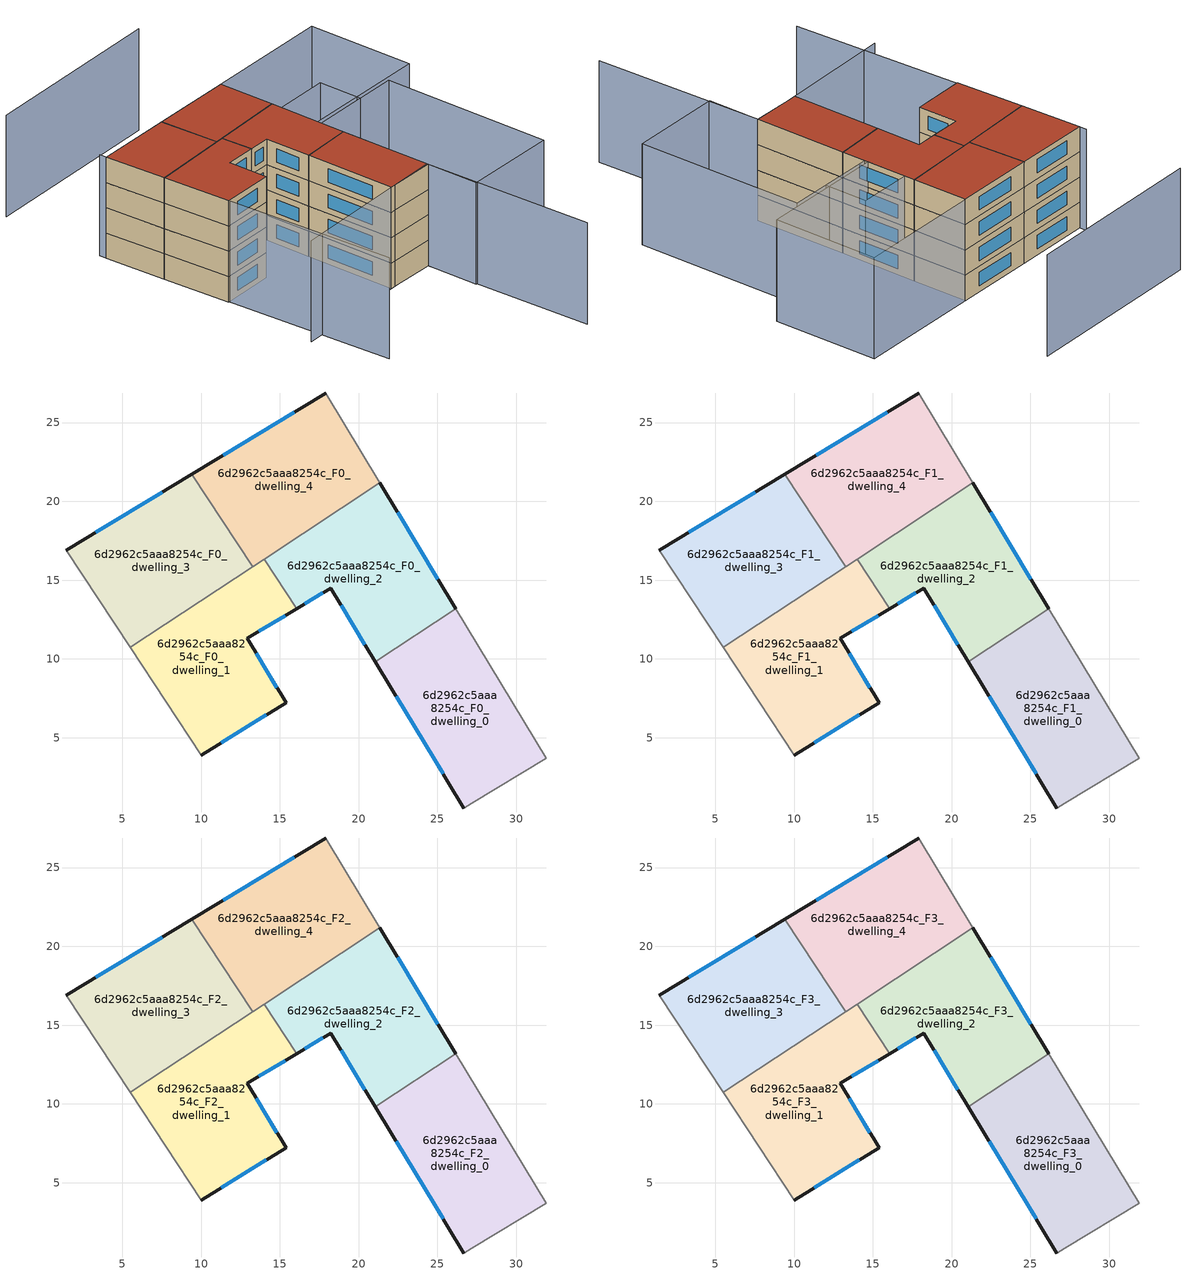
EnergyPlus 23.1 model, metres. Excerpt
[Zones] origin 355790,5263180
6d2962c5aaa8254c_F0_dwelling_0
 floor ground (EU_floor_Construction): 26.16,13.19 31.91,3.69 27.16,0.85 26.67,0.55 21.06,9.82 z0
 wall outside (EU_wall_Construction): 21.06,9.82 26.67,0.55 z0:3
 wall adiabatic (EU_wall_Construction): 26.67,0.55 27.16,0.85 31.91,3.69 26.16,13.19 z0:3
 wall to 6d2962c5aaa8254c_F0_dwelling_2 (EU_wall_Construction): 26.16,13.19 21.06,9.82 z0:3
 window (EU_Window_Construction): 22.38,7.64 25.35,2.72 z0.7:2.3
6d2962c5aaa8254c_F0_dwelling_1
 floor ground (EU_floor_Construction): 14,16.34 16.07,13.2 12.93,11.3 15.39,7.23 10.01,3.9 5.51,10.74 z0
 wall outside (EU_wall_Construction): 10.01,3.9 15.39,7.23 12.93,11.3 16.07,13.2 z0:3
 wall adiabatic (EU_wall_Construction): 5.51,10.74 10.01,3.9 z0:3
 wall to 6d2962c5aaa8254c_F0_dwelling_2 (EU_wall_Construction): 16.07,13.2 14,16.34 z0:3
 wall to 6d2962c5aaa8254c_F0_dwelling_3 (EU_wall_Construction): 13.27,15.86 5.51,10.74 z0:3
 wall to 6d2962c5aaa8254c_F0_dwelling_4 (EU_wall_Construction): 14,16.34 13.27,15.86 z0:3
 window (EU_Window_Construction): 11.27,4.69 14.13,6.45 / 13.67,11.75 15.33,12.75 / 14.82,8.19 13.51,10.35 z0.7:2.3
6d2962c5aaa8254c_F0_dwelling_2
 floor ground (EU_floor_Construction): 21.34,21.18 26.16,13.19 21.06,9.82 18.23,14.5 16.07,13.2 14,16.34 z0
 wall outside (EU_wall_Construction): 16.07,13.2 18.23,14.5 21.06,9.82 / 26.16,13.19 21.34,21.18 z0:3
 wall to 6d2962c5aaa8254c_F0_dwelling_4 (EU_wall_Construction): 21.34,21.18 14,16.34 z0:3
 window (EU_Window_Construction): 18.9,13.4 20.4,10.92 / 16.58,13.5 17.72,14.19 / 25.03,15.06 22.47,19.3 z0.7:2.3
6d2962c5aaa8254c_F0_dwelling_3
 floor ground (EU_floor_Construction): 9.4,21.72 13.27,15.86 5.51,10.74 1.44,16.9 z0
 wall outside (EU_wall_Construction): 9.4,21.72 1.44,16.9 z0:3
 wall adiabatic (EU_wall_Construction): 1.44,16.9 5.51,10.74 z0:3
 wall to 6d2962c5aaa8254c_F0_dwelling_4 (EU_wall_Construction): 13.27,15.86 9.4,21.72 z0:3
 window (EU_Window_Construction): 7.53,20.59 3.31,18.03 z0.7:2.3
6d2962c5aaa8254c_F0_dwelling_4
 floor ground (EU_floor_Construction): 17.9,26.87 21.34,21.18 13.27,15.86 9.4,21.72 z0
 wall outside (EU_wall_Construction): 17.9,26.87 9.4,21.72 z0:3
 wall adiabatic (EU_wall_Construction): 21.34,21.18 17.9,26.87 z0:3
 window (EU_Window_Construction): 15.9,25.66 11.39,22.93 z0.7:2.3
6d2962c5aaa8254c_F1_dwelling_0
 floor to 6d2962c5aaa8254c_F0_dwelling_0 (EU_floor_Construction): 26.16,13.19 31.9,3.69 27.16,0.85 26.67,0.55 21.06,9.82 z3
 wall outside (EU_wall_Construction): 21.06,9.82 26.67,0.55 z3:6
 wall adiabatic (EU_wall_Construction): 26.67,0.55 27.16,0.85 31.91,3.69 26.16,13.19 z3:6
 wall to 6d2962c5aaa8254c_F1_dwelling_2 (EU_wall_Construction): 26.16,13.19 21.06,9.82 z3:6
 window (EU_Window_Construction): 22.38,7.64 25.35,2.72 z3.7:5.3
6d2962c5aaa8254c_F1_dwelling_1
 floor to 6d2962c5aaa8254c_F0_dwelling_1 (EU_floor_Construction): 14,16.34 16.07,13.2 12.93,11.3 15.39,7.23 10.01,3.9 5.51,10.74 z3
 wall outside (EU_wall_Construction): 10.01,3.9 15.39,7.23 12.93,11.3 16.07,13.2 z3:6
 wall adiabatic (EU_wall_Construction): 5.51,10.74 10.01,3.9 z3:6
 wall to 6d2962c5aaa8254c_F1_dwelling_2 (EU_wall_Construction): 16.07,13.2 14,16.34 z3:6
 wall to 6d2962c5aaa8254c_F1_dwelling_3 (EU_wall_Construction): 13.27,15.86 5.51,10.74 z3:6
 wall to 6d2962c5aaa8254c_F1_dwelling_4 (EU_wall_Construction): 14,16.34 13.27,15.86 z3:6
 window (EU_Window_Construction): 11.27,4.69 14.13,6.45 / 13.67,11.75 15.33,12.75 / 14.82,8.19 13.51,10.35 z3.7:5.3
6d2962c5aaa8254c_F1_dwelling_2
 floor to 6d2962c5aaa8254c_F0_dwelling_2 (EU_floor_Construction): 21.34,21.18 26.16,13.19 21.06,9.82 18.23,14.5 16.07,13.2 14,16.34 z3
 wall outside (EU_wall_Construction): 16.07,13.2 18.23,14.5 21.06,9.82 / 26.16,13.19 21.34,21.18 z3:6
 wall to 6d2962c5aaa8254c_F1_dwelling_4 (EU_wall_Construction): 21.34,21.18 14,16.34 z3:6
 window (EU_Window_Construction): 18.9,13.4 20.4,10.92 / 16.58,13.5 17.72,14.19 / 25.03,15.06 22.47,19.3 z3.7:5.3
6d2962c5aaa8254c_F1_dwelling_3
 floor to 6d2962c5aaa8254c_F0_dwelling_3 (EU_floor_Construction): 9.4,21.72 13.27,15.86 5.51,10.74 1.44,16.9 z3
 wall outside (EU_wall_Construction): 9.4,21.72 1.44,16.9 z3:6
 wall adiabatic (EU_wall_Construction): 1.44,16.9 5.51,10.74 z3:6
 wall to 6d2962c5aaa8254c_F1_dwelling_4 (EU_wall_Construction): 13.27,15.86 9.4,21.72 z3:6
 window (EU_Window_Construction): 7.53,20.59 3.31,18.03 z3.7:5.3
6d2962c5aaa8254c_F1_dwelling_4
 floor to 6d2962c5aaa8254c_F0_dwelling_4 (EU_floor_Construction): 17.9,26.87 21.34,21.18 13.27,15.86 9.4,21.72 z3
 wall outside (EU_wall_Construction): 17.9,26.87 9.4,21.72 z3:6
 wall adiabatic (EU_wall_Construction): 21.34,21.18 17.9,26.87 z3:6
 window (EU_Window_Construction): 15.9,25.66 11.39,22.93 z3.7:5.3
6d2962c5aaa8254c_F2_dwelling_0
 floor to 6d2962c5aaa8254c_F1_dwelling_0 (EU_floor_Construction): 26.16,13.19 31.9,3.69 27.16,0.85 26.67,0.55 21.06,9.82 z6
 wall outside (EU_wall_Construction): 21.06,9.82 26.67,0.55 z6:9
 wall adiabatic (EU_wall_Construction): 26.67,0.55 27.16,0.85 31.91,3.69 26.16,13.19 z6:9
 wall to 6d2962c5aaa8254c_F2_dwelling_2 (EU_wall_Construction): 26.16,13.19 21.06,9.82 z6:9
 window (EU_Window_Construction): 22.38,7.64 25.35,2.72 z6.7:8.3
6d2962c5aaa8254c_F2_dwelling_1
 floor to 6d2962c5aaa8254c_F1_dwelling_1 (EU_floor_Construction): 14,16.34 16.07,13.2 12.93,11.3 15.39,7.23 10.01,3.9 5.51,10.74 z6
 wall outside (EU_wall_Construction): 10.01,3.9 15.39,7.23 12.93,11.3 16.07,13.2 z6:9
 wall adiabatic (EU_wall_Construction): 5.51,10.74 10.01,3.9 z6:9
 wall to 6d2962c5aaa8254c_F2_dwelling_2 (EU_wall_Construction): 16.07,13.2 14,16.34 z6:9
 wall to 6d2962c5aaa8254c_F2_dwelling_3 (EU_wall_Construction): 13.27,15.86 5.51,10.74 z6:9
 wall to 6d2962c5aaa8254c_F2_dwelling_4 (EU_wall_Construction): 14,16.34 13.27,15.86 z6:9
 window (EU_Window_Construction): 11.27,4.69 14.13,6.45 / 13.67,11.75 15.33,12.75 / 14.82,8.19 13.51,10.35 z6.7:8.3
6d2962c5aaa8254c_F2_dwelling_2
 floor to 6d2962c5aaa8254c_F1_dwelling_2 (EU_floor_Construction): 21.34,21.18 26.16,13.19 21.06,9.82 18.23,14.5 16.07,13.2 14,16.34 z6
 wall outside (EU_wall_Construction): 16.07,13.2 18.23,14.5 21.06,9.82 / 26.16,13.19 21.34,21.18 z6:9
 wall to 6d2962c5aaa8254c_F2_dwelling_4 (EU_wall_Construction): 21.34,21.18 14,16.34 z6:9
 window (EU_Window_Construction): 18.9,13.4 20.4,10.92 / 16.58,13.5 17.72,14.19 / 25.03,15.06 22.47,19.3 z6.7:8.3
6d2962c5aaa8254c_F2_dwelling_3
 floor to 6d2962c5aaa8254c_F1_dwelling_3 (EU_floor_Construction): 9.4,21.72 13.27,15.86 5.51,10.74 1.44,16.9 z6
 wall outside (EU_wall_Construction): 9.4,21.72 1.44,16.9 z6:9
 wall adiabatic (EU_wall_Construction): 1.44,16.9 5.51,10.74 z6:9
 wall to 6d2962c5aaa8254c_F2_dwelling_4 (EU_wall_Construction): 13.27,15.86 9.4,21.72 z6:9
 window (EU_Window_Construction): 7.53,20.59 3.31,18.03 z6.7:8.3
6d2962c5aaa8254c_F2_dwelling_4
 floor to 6d2962c5aaa8254c_F1_dwelling_4 (EU_floor_Construction): 17.9,26.87 21.34,21.18 13.27,15.86 9.4,21.72 z6
 wall outside (EU_wall_Construction): 17.9,26.87 9.4,21.72 z6:9
 wall adiabatic (EU_wall_Construction): 21.34,21.18 17.9,26.87 z6:9
 window (EU_Window_Construction): 15.9,25.66 11.39,22.93 z6.7:8.3
6d2962c5aaa8254c_F3_dwelling_0
 floor to 6d2962c5aaa8254c_F2_dwelling_0 (EU_floor_Construction): 26.16,13.19 31.9,3.69 27.16,0.85 26.67,0.55 21.06,9.82 z9
 wall outside (EU_wall_Construction): 21.06,9.82 26.67,0.55 z9:12
 wall adiabatic (EU_wall_Construction): 26.67,0.55 27.16,0.85 31.91,3.69 26.16,13.19 z9:12
 wall to 6d2962c5aaa8254c_F3_dwelling_2 (EU_wall_Construction): 26.16,13.19 21.06,9.82 z9:12
 window (EU_Window_Construction): 22.38,7.64 25.35,2.72 z9.7:11.3
 roof outside (EU_roof_Construction): 31.91,3.69 26.16,13.19 21.06,9.82 26.67,0.55 27.16,0.85 z12
6d2962c5aaa8254c_F3_dwelling_1
 floor to 6d2962c5aaa8254c_F2_dwelling_1 (EU_floor_Construction): 14,16.34 16.07,13.2 12.93,11.3 15.39,7.23 10.01,3.9 5.51,10.74 z9
 wall outside (EU_wall_Construction): 10.01,3.9 15.39,7.23 12.93,11.3 16.07,13.2 z9:12
 wall adiabatic (EU_wall_Construction): 5.51,10.74 10.01,3.9 z9:12
 wall to 6d2962c5aaa8254c_F3_dwelling_2 (EU_wall_Construction): 16.07,13.2 14,16.34 z9:12
 wall to 6d2962c5aaa8254c_F3_dwelling_3 (EU_wall_Construction): 13.27,15.86 5.51,10.74 z9:12
 wall to 6d2962c5aaa8254c_F3_dwelling_4 (EU_wall_Construction): 14,16.34 13.27,15.86 z9:12
 window (EU_Window_Construction): 11.27,4.69 14.13,6.45 / 13.67,11.75 15.33,12.75 / 14.82,8.19 13.51,10.35 z9.7:11.3
 roof outside (EU_roof_Construction): 15.39,7.23 12.93,11.3 16.07,13.2 14,16.34 5.51,10.74 10.01,3.9 z12
6d2962c5aaa8254c_F3_dwelling_2
 floor to 6d2962c5aaa8254c_F2_dwelling_2 (EU_floor_Construction): 21.34,21.18 26.16,13.19 21.06,9.82 18.23,14.5 16.07,13.2 14,16.34 z9
 wall outside (EU_wall_Construction): 16.07,13.2 18.23,14.5 21.06,9.82 / 26.16,13.19 21.34,21.18 z9:12
 wall to 6d2962c5aaa8254c_F3_dwelling_4 (EU_wall_Construction): 21.34,21.18 14,16.34 z9:12
 window (EU_Window_Construction): 18.9,13.4 20.4,10.92 / 16.58,13.5 17.72,14.19 / 25.03,15.06 22.47,19.3 z9.7:11.3
 roof outside (EU_roof_Construction): 26.16,13.19 21.34,21.18 14,16.34 16.07,13.2 18.23,14.5 21.06,9.82 z12
6d2962c5aaa8254c_F3_dwelling_3
 floor to 6d2962c5aaa8254c_F2_dwelling_3 (EU_floor_Construction): 9.4,21.72 13.27,15.86 5.51,10.74 1.44,16.9 z9
 wall outside (EU_wall_Construction): 9.4,21.72 1.44,16.9 z9:12
 wall adiabatic (EU_wall_Construction): 1.44,16.9 5.51,10.74 z9:12
 wall to 6d2962c5aaa8254c_F3_dwelling_4 (EU_wall_Construction): 13.27,15.86 9.4,21.72 z9:12
 window (EU_Window_Construction): 7.53,20.59 3.31,18.03 z9.7:11.3
 roof outside (EU_roof_Construction): 13.27,15.86 9.4,21.72 1.44,16.9 5.51,10.74 z12
6d2962c5aaa8254c_F3_dwelling_4
 floor to 6d2962c5aaa8254c_F2_dwelling_4 (EU_floor_Construction): 17.9,26.87 21.34,21.18 13.27,15.86 9.4,21.72 z9
 wall outside (EU_wall_Construction): 17.9,26.87 9.4,21.72 z9:12
 wall adiabatic (EU_wall_Construction): 21.34,21.18 17.9,26.87 z9:12
 window (EU_Window_Construction): 15.9,25.66 11.39,22.93 z9.7:11.3
 roof outside (EU_roof_Construction): 21.34,21.18 17.9,26.87 9.4,21.72 13.27,15.86 z12
shading: 15,-6.89 31.83,3.81 / 31.83,3.81 42.85,-13.53 / 1.01,17.63 21.23,-13.01 / 14.11,40.66 -5.09,28.7 / 35.16,-1.7 24.69,15.63 / 24.69,15.63 34.34,21.46 / 34.34,21.46 44.81,4.13 / 44.81,4.13 35.16,-1.7 / 30.28,18.99 24.68,15.63 / 24.68,15.63 21.99,20.1 / 21.99,20.1 27.58,23.47 / 27.58,23.47 30.28,18.99 / 30.98,34.81 37.56,23.93 / 37.56,23.93 24.45,16.01 / 24.45,16.01 17.88,26.9 / 17.88,26.9 30.98,34.81 z0:12
[Building]
EU S2 Campaign: North Axis=0; Terrain=City; Solar Distribution=FullExterior
[Site:Location]
Budapest.Ferenc.Liszt.Intl.AP: Latitude=47.437; Longitude=19.256; Time Zone=1; Elevation=185
[SizingPeriod:WeatherFileDays]
AnnualSizingPeriod: Begin Month=1; Begin Day of Month=1; End Month=12; End Day of Month=31; Day of Week for Start Day=Monday; Use Weather File Daylight Saving Period=No; Use Weather File Rain and Snow Indicators=No
[MATERIAL]
EU_InternalMass_Material: Roughness=MediumRough; Thickness=0.1; Conductivity=1; Density=1800; Specific Heat=900; Thermal Absorptance=0.9; Solar Absorptance=0.7; Visible Absorptance=0.7
[MATERIAL:NOMASS] Roughness=MediumRough; Thermal Absorptance=0.9; Solar Absorptance=0.7; Visible Absorptance=0.7
Name | Thermal Resistance
EU_wall_NoMass | 0.832559
EU_roof_NoMass | 1.39638
EU_floor_NoMass | 0.872794
[WINDOWMATERIAL:SIMPLEGLAZINGSYSTEM]
EU_Window_SimpleGlazing: UFactor=2.79869; Solar Heat Gain Coefficient=0.75; Visible Transmittance=0.75
[CONSTRUCTION]
EU_wall_Construction: EU_wall_NoMass
EU_roof_Construction: EU_roof_NoMass
EU_floor_Construction: EU_floor_NoMass
EU_Window_Construction: EU_Window_SimpleGlazing
EU_InternalMass_Construction: EU_InternalMass_Material
[ZONE] Type=1; Multiplier=1; Ceiling Height=autocalculate; Floor Area=autocalculate; Part of Total Floor Area=Yes
Name | Volume
6d2962c5aaa8254c_F0_dwelling_0; 6d2962c5aaa8254c_F1_dwelling_0; 6d2962c5aaa8254c_F2_dwelling_0; 6d2962c5aaa8254c_F3_dwelling_0 | 200.985
6d2962c5aaa8254c_F0_dwelling_1 | 200.973
6d2962c5aaa8254c_F1_dwelling_1; 6d2962c5aaa8254c_F2_dwelling_1; 6d2962c5aaa8254c_F3_dwelling_1 | 200.972
6d2962c5aaa8254c_F0_dwelling_2 | 200.976
6d2962c5aaa8254c_F1_dwelling_2; 6d2962c5aaa8254c_F2_dwelling_2; 6d2962c5aaa8254c_F3_dwelling_2 | 200.977
6d2962c5aaa8254c_F0_dwelling_3 | 200.967
6d2962c5aaa8254c_F1_dwelling_3; 6d2962c5aaa8254c_F2_dwelling_3; 6d2962c5aaa8254c_F3_dwelling_3 | 200.966
6d2962c5aaa8254c_F0_dwelling_4; 6d2962c5aaa8254c_F1_dwelling_4; 6d2962c5aaa8254c_F2_dwelling_4; 6d2962c5aaa8254c_F3_dwelling_4 | 200.981
[INTERNALMASS] Construction=EU_InternalMass_Construction
Name | Zone or ZoneList | Surface Area
6d2962c5aaa8254c_F0_dwelling_0_EU_InternalMass | 6d2962c5aaa8254c_F0_dwelling_0 | 66.9951
6d2962c5aaa8254c_F0_dwelling_1_EU_InternalMass | 6d2962c5aaa8254c_F0_dwelling_1 | 66.9889
6d2962c5aaa8254c_F0_dwelling_2_EU_InternalMass | 6d2962c5aaa8254c_F0_dwelling_2 | 66.9903
6d2962c5aaa8254c_F0_dwelling_3_EU_InternalMass | 6d2962c5aaa8254c_F0_dwelling_3 | 66.9884
6d2962c5aaa8254c_F0_dwelling_4_EU_InternalMass | 6d2962c5aaa8254c_F0_dwelling_4 | 66.9924
6d2962c5aaa8254c_F1_dwelling_0_EU_InternalMass | 6d2962c5aaa8254c_F1_dwelling_0 | 66.9951
6d2962c5aaa8254c_F1_dwelling_1_EU_InternalMass | 6d2962c5aaa8254c_F1_dwelling_1 | 66.9889
6d2962c5aaa8254c_F1_dwelling_2_EU_InternalMass | 6d2962c5aaa8254c_F1_dwelling_2 | 66.9903
6d2962c5aaa8254c_F1_dwelling_3_EU_InternalMass | 6d2962c5aaa8254c_F1_dwelling_3 | 66.9884
6d2962c5aaa8254c_F1_dwelling_4_EU_InternalMass | 6d2962c5aaa8254c_F1_dwelling_4 | 66.9924
6d2962c5aaa8254c_F2_dwelling_0_EU_InternalMass | 6d2962c5aaa8254c_F2_dwelling_0 | 66.9951
6d2962c5aaa8254c_F2_dwelling_1_EU_InternalMass | 6d2962c5aaa8254c_F2_dwelling_1 | 66.9889
6d2962c5aaa8254c_F2_dwelling_2_EU_InternalMass | 6d2962c5aaa8254c_F2_dwelling_2 | 66.9903
6d2962c5aaa8254c_F2_dwelling_3_EU_InternalMass | 6d2962c5aaa8254c_F2_dwelling_3 | 66.9884
6d2962c5aaa8254c_F2_dwelling_4_EU_InternalMass | 6d2962c5aaa8254c_F2_dwelling_4 | 66.9924
6d2962c5aaa8254c_F3_dwelling_0_EU_InternalMass | 6d2962c5aaa8254c_F3_dwelling_0 | 66.9951
6d2962c5aaa8254c_F3_dwelling_1_EU_InternalMass | 6d2962c5aaa8254c_F3_dwelling_1 | 66.9889
6d2962c5aaa8254c_F3_dwelling_2_EU_InternalMass | 6d2962c5aaa8254c_F3_dwelling_2 | 66.9903
6d2962c5aaa8254c_F3_dwelling_3_EU_InternalMass | 6d2962c5aaa8254c_F3_dwelling_3 | 66.9884
6d2962c5aaa8254c_F3_dwelling_4_EU_InternalMass | 6d2962c5aaa8254c_F3_dwelling_4 | 66.9924
[OTHEREQUIPMENT] Fuel Type=Electricity; Design Level Calculation Method=Watts/Area; Power per Zone Floor Area=1; Fraction Latent=0; Fraction Radiant=0; Fraction Lost=0; Carbon Dioxide Generation Rate=0; EndUse Subcategory=EU_Step8_InternalGains
Name | Zone or ZoneList or Space or SpaceList | Schedule
EU_Step8_InternalGain_6d2962c5aaa8254c_F0_dwelling_0_f000 | 6d2962c5aaa8254c_F0_dwelling_0 | EU_Step8_GainSchedule_6d2962c5aaa8254c_F0_dwelling_0_f000
EU_Step8_InternalGain_6d2962c5aaa8254c_F0_dwelling_1_f000 | 6d2962c5aaa8254c_F0_dwelling_1 | EU_Step8_GainSchedule_6d2962c5aaa8254c_F0_dwelling_1_f000
EU_Step8_InternalGain_6d2962c5aaa8254c_F0_dwelling_2_f000 | 6d2962c5aaa8254c_F0_dwelling_2 | EU_Step8_GainSchedule_6d2962c5aaa8254c_F0_dwelling_2_f000
EU_Step8_InternalGain_6d2962c5aaa8254c_F0_dwelling_3_f000 | 6d2962c5aaa8254c_F0_dwelling_3 | EU_Step8_GainSchedule_6d2962c5aaa8254c_F0_dwelling_3_f000
EU_Step8_InternalGain_6d2962c5aaa8254c_F0_dwelling_4_f000 | 6d2962c5aaa8254c_F0_dwelling_4 | EU_Step8_GainSchedule_6d2962c5aaa8254c_F0_dwelling_4_f000
EU_Step8_InternalGain_6d2962c5aaa8254c_F1_dwelling_0_f000 | 6d2962c5aaa8254c_F1_dwelling_0 | EU_Step8_GainSchedule_6d2962c5aaa8254c_F1_dwelling_0_f000
EU_Step8_InternalGain_6d2962c5aaa8254c_F1_dwelling_1_f000 | 6d2962c5aaa8254c_F1_dwelling_1 | EU_Step8_GainSchedule_6d2962c5aaa8254c_F1_dwelling_1_f000
EU_Step8_InternalGain_6d2962c5aaa8254c_F1_dwelling_2_f000 | 6d2962c5aaa8254c_F1_dwelling_2 | EU_Step8_GainSchedule_6d2962c5aaa8254c_F1_dwelling_2_f000
EU_Step8_InternalGain_6d2962c5aaa8254c_F1_dwelling_3_f000 | 6d2962c5aaa8254c_F1_dwelling_3 | EU_Step8_GainSchedule_6d2962c5aaa8254c_F1_dwelling_3_f000
EU_Step8_InternalGain_6d2962c5aaa8254c_F1_dwelling_4_f000 | 6d2962c5aaa8254c_F1_dwelling_4 | EU_Step8_GainSchedule_6d2962c5aaa8254c_F1_dwelling_4_f000
EU_Step8_InternalGain_6d2962c5aaa8254c_F2_dwelling_0_f000 | 6d2962c5aaa8254c_F2_dwelling_0 | EU_Step8_GainSchedule_6d2962c5aaa8254c_F2_dwelling_0_f000
EU_Step8_InternalGain_6d2962c5aaa8254c_F2_dwelling_1_f000 | 6d2962c5aaa8254c_F2_dwelling_1 | EU_Step8_GainSchedule_6d2962c5aaa8254c_F2_dwelling_1_f000
EU_Step8_InternalGain_6d2962c5aaa8254c_F2_dwelling_2_f000 | 6d2962c5aaa8254c_F2_dwelling_2 | EU_Step8_GainSchedule_6d2962c5aaa8254c_F2_dwelling_2_f000
EU_Step8_InternalGain_6d2962c5aaa8254c_F2_dwelling_3_f000 | 6d2962c5aaa8254c_F2_dwelling_3 | EU_Step8_GainSchedule_6d2962c5aaa8254c_F2_dwelling_3_f000
EU_Step8_InternalGain_6d2962c5aaa8254c_F2_dwelling_4_f000 | 6d2962c5aaa8254c_F2_dwelling_4 | EU_Step8_GainSchedule_6d2962c5aaa8254c_F2_dwelling_4_f000
EU_Step8_InternalGain_6d2962c5aaa8254c_F3_dwelling_0_f000 | 6d2962c5aaa8254c_F3_dwelling_0 | EU_Step8_GainSchedule_6d2962c5aaa8254c_F3_dwelling_0_f000
EU_Step8_InternalGain_6d2962c5aaa8254c_F3_dwelling_1_f000 | 6d2962c5aaa8254c_F3_dwelling_1 | EU_Step8_GainSchedule_6d2962c5aaa8254c_F3_dwelling_1_f000
EU_Step8_InternalGain_6d2962c5aaa8254c_F3_dwelling_2_f000 | 6d2962c5aaa8254c_F3_dwelling_2 | EU_Step8_GainSchedule_6d2962c5aaa8254c_F3_dwelling_2_f000
EU_Step8_InternalGain_6d2962c5aaa8254c_F3_dwelling_3_f000 | 6d2962c5aaa8254c_F3_dwelling_3 | EU_Step8_GainSchedule_6d2962c5aaa8254c_F3_dwelling_3_f000
EU_Step8_InternalGain_6d2962c5aaa8254c_F3_dwelling_4_f000 | 6d2962c5aaa8254c_F3_dwelling_4 | EU_Step8_GainSchedule_6d2962c5aaa8254c_F3_dwelling_4_f000
[ZONEVENTILATION:DESIGNFLOWRATE] Schedule=EU_AlwaysOn; Design Flow Rate Calculation Method=AirChanges/Hour; Air Changes per Hour=0.475469; Ventilation Type=Natural; Fan Pressure Rise=0; Fan Total Efficiency=1; Constant Term Coefficient=1; Temperature Term Coefficient=0; Velocity Term Coefficient=0; Velocity Squared Term Coefficient=0; Minimum Indoor Temperature=-100; Maximum Indoor Temperature=100; Delta Temperature=-100; Minimum Outdoor Temperature=-100; Maximum Outdoor Temperature=100; Maximum Wind Speed=40
Name | Zone or ZoneList or Space or SpaceList
EU_ConstantAir_6d2962c5aaa8254c_F0_dwelling_0 | 6d2962c5aaa8254c_F0_dwelling_0
EU_ConstantAir_6d2962c5aaa8254c_F0_dwelling_1 | 6d2962c5aaa8254c_F0_dwelling_1
EU_ConstantAir_6d2962c5aaa8254c_F0_dwelling_2 | 6d2962c5aaa8254c_F0_dwelling_2
EU_ConstantAir_6d2962c5aaa8254c_F0_dwelling_3 | 6d2962c5aaa8254c_F0_dwelling_3
EU_ConstantAir_6d2962c5aaa8254c_F0_dwelling_4 | 6d2962c5aaa8254c_F0_dwelling_4
EU_ConstantAir_6d2962c5aaa8254c_F1_dwelling_0 | 6d2962c5aaa8254c_F1_dwelling_0
EU_ConstantAir_6d2962c5aaa8254c_F1_dwelling_1 | 6d2962c5aaa8254c_F1_dwelling_1
EU_ConstantAir_6d2962c5aaa8254c_F1_dwelling_2 | 6d2962c5aaa8254c_F1_dwelling_2
EU_ConstantAir_6d2962c5aaa8254c_F1_dwelling_3 | 6d2962c5aaa8254c_F1_dwelling_3
EU_ConstantAir_6d2962c5aaa8254c_F1_dwelling_4 | 6d2962c5aaa8254c_F1_dwelling_4
EU_ConstantAir_6d2962c5aaa8254c_F2_dwelling_0 | 6d2962c5aaa8254c_F2_dwelling_0
EU_ConstantAir_6d2962c5aaa8254c_F2_dwelling_1 | 6d2962c5aaa8254c_F2_dwelling_1
EU_ConstantAir_6d2962c5aaa8254c_F2_dwelling_2 | 6d2962c5aaa8254c_F2_dwelling_2
EU_ConstantAir_6d2962c5aaa8254c_F2_dwelling_3 | 6d2962c5aaa8254c_F2_dwelling_3
EU_ConstantAir_6d2962c5aaa8254c_F2_dwelling_4 | 6d2962c5aaa8254c_F2_dwelling_4
EU_ConstantAir_6d2962c5aaa8254c_F3_dwelling_0 | 6d2962c5aaa8254c_F3_dwelling_0
EU_ConstantAir_6d2962c5aaa8254c_F3_dwelling_1 | 6d2962c5aaa8254c_F3_dwelling_1
EU_ConstantAir_6d2962c5aaa8254c_F3_dwelling_2 | 6d2962c5aaa8254c_F3_dwelling_2
EU_ConstantAir_6d2962c5aaa8254c_F3_dwelling_3 | 6d2962c5aaa8254c_F3_dwelling_3
EU_ConstantAir_6d2962c5aaa8254c_F3_dwelling_4 | 6d2962c5aaa8254c_F3_dwelling_4
[HVACTEMPLATE:THERMOSTAT] Constant Heating Setpoint=20; Constant Cooling Setpoint=50
EU_HeatOnly_6d2962c5aaa8254c_F0_dwelling_0; EU_HeatOnly_6d2962c5aaa8254c_F0_dwelling_1; EU_HeatOnly_6d2962c5aaa8254c_F0_dwelling_2; EU_HeatOnly_6d2962c5aaa8254c_F0_dwelling_3; EU_HeatOnly_6d2962c5aaa8254c_F0_dwelling_4; EU_HeatOnly_6d2962c5aaa8254c_F1_dwelling_0; EU_HeatOnly_6d2962c5aaa8254c_F1_dwelling_1; EU_HeatOnly_6d2962c5aaa8254c_F1_dwelling_2; EU_HeatOnly_6d2962c5aaa8254c_F1_dwelling_3; EU_HeatOnly_6d2962c5aaa8254c_F1_dwelling_4; EU_HeatOnly_6d2962c5aaa8254c_F2_dwelling_0; EU_HeatOnly_6d2962c5aaa8254c_F2_dwelling_1; EU_HeatOnly_6d2962c5aaa8254c_F2_dwelling_2; EU_HeatOnly_6d2962c5aaa8254c_F2_dwelling_3; EU_HeatOnly_6d2962c5aaa8254c_F2_dwelling_4; EU_HeatOnly_6d2962c5aaa8254c_F3_dwelling_0; EU_HeatOnly_6d2962c5aaa8254c_F3_dwelling_1; EU_HeatOnly_6d2962c5aaa8254c_F3_dwelling_2; EU_HeatOnly_6d2962c5aaa8254c_F3_dwelling_3; EU_HeatOnly_6d2962c5aaa8254c_F3_dwelling_4
[HVACTEMPLATE:ZONE:IDEALLOADSAIRSYSTEM] System Availability Schedule=EU_AlwaysOn; Maximum Heating Supply Air Temperature=50; Minimum Cooling Supply Air Temperature=13; Maximum Heating Supply Air Humidity Ratio=0.0156; Minimum Cooling Supply Air Humidity Ratio=0.0077; Heating Limit=NoLimit; Cooling Limit=NoLimit; Heating Availability Schedule=EU_AlwaysOn; Cooling Availability Schedule=EU_CoolingOff; Dehumidification Control Type=ConstantSensibleHeatRatio; Cooling Sensible Heat Ratio=0.7; Dehumidification Setpoint=60; Humidification Control Type=None; Humidification Setpoint=30; Outdoor Air Method=None; Outdoor Air Flow Rate per Person=0.00944; Outdoor Air Flow Rate per Zone Floor Area=0; Outdoor Air Flow Rate per Zone=0; Demand Controlled Ventilation Type=None; Outdoor Air Economizer Type=NoEconomizer; Heat Recovery Type=None; Sensible Heat Recovery Effectiveness=0.7; Latent Heat Recovery Effectiveness=0.65
Name | Template Thermostat
6d2962c5aaa8254c_F0_dwelling_0 | EU_HeatOnly_6d2962c5aaa8254c_F0_dwelling_0
6d2962c5aaa8254c_F0_dwelling_1 | EU_HeatOnly_6d2962c5aaa8254c_F0_dwelling_1
6d2962c5aaa8254c_F0_dwelling_2 | EU_HeatOnly_6d2962c5aaa8254c_F0_dwelling_2
6d2962c5aaa8254c_F0_dwelling_3 | EU_HeatOnly_6d2962c5aaa8254c_F0_dwelling_3
6d2962c5aaa8254c_F0_dwelling_4 | EU_HeatOnly_6d2962c5aaa8254c_F0_dwelling_4
6d2962c5aaa8254c_F1_dwelling_0 | EU_HeatOnly_6d2962c5aaa8254c_F1_dwelling_0
6d2962c5aaa8254c_F1_dwelling_1 | EU_HeatOnly_6d2962c5aaa8254c_F1_dwelling_1
6d2962c5aaa8254c_F1_dwelling_2 | EU_HeatOnly_6d2962c5aaa8254c_F1_dwelling_2
6d2962c5aaa8254c_F1_dwelling_3 | EU_HeatOnly_6d2962c5aaa8254c_F1_dwelling_3
6d2962c5aaa8254c_F1_dwelling_4 | EU_HeatOnly_6d2962c5aaa8254c_F1_dwelling_4
6d2962c5aaa8254c_F2_dwelling_0 | EU_HeatOnly_6d2962c5aaa8254c_F2_dwelling_0
6d2962c5aaa8254c_F2_dwelling_1 | EU_HeatOnly_6d2962c5aaa8254c_F2_dwelling_1
6d2962c5aaa8254c_F2_dwelling_2 | EU_HeatOnly_6d2962c5aaa8254c_F2_dwelling_2
6d2962c5aaa8254c_F2_dwelling_3 | EU_HeatOnly_6d2962c5aaa8254c_F2_dwelling_3
6d2962c5aaa8254c_F2_dwelling_4 | EU_HeatOnly_6d2962c5aaa8254c_F2_dwelling_4
6d2962c5aaa8254c_F3_dwelling_0 | EU_HeatOnly_6d2962c5aaa8254c_F3_dwelling_0
6d2962c5aaa8254c_F3_dwelling_1 | EU_HeatOnly_6d2962c5aaa8254c_F3_dwelling_1
6d2962c5aaa8254c_F3_dwelling_2 | EU_HeatOnly_6d2962c5aaa8254c_F3_dwelling_2
6d2962c5aaa8254c_F3_dwelling_3 | EU_HeatOnly_6d2962c5aaa8254c_F3_dwelling_3
6d2962c5aaa8254c_F3_dwelling_4 | EU_HeatOnly_6d2962c5aaa8254c_F3_dwelling_4
[SIZING:ZONE] Zone Cooling Design Supply Air Temperature Input Method=SupplyAirTemperature; Zone Cooling Design Supply Air Temperature=13; Zone Heating Design Supply Air Temperature Input Method=SupplyAirTemperature; Zone Heating Design Supply Air Temperature=50; Zone Cooling Design Supply Air Humidity Ratio=0.008; Zone Heating Design Supply Air Humidity Ratio=0.008; Cooling Design Air Flow Method=DesignDay; Cooling Design Air Flow Rate=0; Cooling Minimum Air Flow per Zone Floor Area=0.000762; Cooling Minimum Air Flow=0; Cooling Minimum Air Flow Fraction=0.2; Heating Design Air Flow Method=DesignDay; Heating Design Air Flow Rate=0; Heating Maximum Air Flow per Zone Floor Area=0.002032; Heating Maximum Air Flow=0.141576; Heating Maximum Air Flow Fraction=0.3; Account for Dedicated Outdoor Air System=No; Dedicated Outdoor Air System Control Strategy=NeutralSupplyAir; Dedicated Outdoor Air Low Setpoint Temperature for Design=autosize; Dedicated Outdoor Air High Setpoint Temperature for Design=autosize; Zone Load Sizing Method=Sensible Load Only No Latent Load; Zone Latent Cooling Design Supply Air Humidity Ratio Input Method=HumidityRatioDifference; Zone Cooling Design Supply Air Humidity Ratio Difference=0.005; Zone Latent Heating Design Supply Air Humidity Ratio Input Method=HumidityRatioDifference; Zone Humidification Design Supply Air Humidity Ratio Difference=0.005
6d2962c5aaa8254c_F0_dwelling_0; 6d2962c5aaa8254c_F0_dwelling_1; 6d2962c5aaa8254c_F0_dwelling_2; 6d2962c5aaa8254c_F0_dwelling_3; 6d2962c5aaa8254c_F0_dwelling_4; 6d2962c5aaa8254c_F1_dwelling_0; 6d2962c5aaa8254c_F1_dwelling_1; 6d2962c5aaa8254c_F1_dwelling_2; 6d2962c5aaa8254c_F1_dwelling_3; 6d2962c5aaa8254c_F1_dwelling_4; 6d2962c5aaa8254c_F2_dwelling_0; 6d2962c5aaa8254c_F2_dwelling_1; 6d2962c5aaa8254c_F2_dwelling_2; 6d2962c5aaa8254c_F2_dwelling_3; 6d2962c5aaa8254c_F2_dwelling_4; 6d2962c5aaa8254c_F3_dwelling_0; 6d2962c5aaa8254c_F3_dwelling_1; 6d2962c5aaa8254c_F3_dwelling_2; 6d2962c5aaa8254c_F3_dwelling_3; 6d2962c5aaa8254c_F3_dwelling_4
[SCHEDULE:CONSTANT]
Name | Hourly Value
EU_AlwaysOn | 1
EU_CoolingOff | 0
[SCHEDULE:FILE] Column Number=1; Rows to Skip at Top=0; Number of Hours of Data=8760; Column Separator=Comma; Interpolate to Timestep=No; Minutes per Item=60; Adjust Schedule for Daylight Savings=Yes
Name | File
EU_Step8_GainSchedule_6d2962c5aaa8254c_F0_dwelling_0_f000 | ../../schedules/6d2962c5aaa8254c/6d2962c5aaa8254c_F0_dwelling_0_f000_gain.csv
EU_Step8_GainSchedule_6d2962c5aaa8254c_F0_dwelling_1_f000 | ../../schedules/6d2962c5aaa8254c/6d2962c5aaa8254c_F0_dwelling_1_f000_gain.csv
EU_Step8_GainSchedule_6d2962c5aaa8254c_F0_dwelling_2_f000 | ../../schedules/6d2962c5aaa8254c/6d2962c5aaa8254c_F0_dwelling_2_f000_gain.csv
EU_Step8_GainSchedule_6d2962c5aaa8254c_F0_dwelling_3_f000 | ../../schedules/6d2962c5aaa8254c/6d2962c5aaa8254c_F0_dwelling_3_f000_gain.csv
EU_Step8_GainSchedule_6d2962c5aaa8254c_F0_dwelling_4_f000 | ../../schedules/6d2962c5aaa8254c/6d2962c5aaa8254c_F0_dwelling_4_f000_gain.csv
EU_Step8_GainSchedule_6d2962c5aaa8254c_F1_dwelling_0_f000 | ../../schedules/6d2962c5aaa8254c/6d2962c5aaa8254c_F1_dwelling_0_f000_gain.csv
EU_Step8_GainSchedule_6d2962c5aaa8254c_F1_dwelling_1_f000 | ../../schedules/6d2962c5aaa8254c/6d2962c5aaa8254c_F1_dwelling_1_f000_gain.csv
EU_Step8_GainSchedule_6d2962c5aaa8254c_F1_dwelling_2_f000 | ../../schedules/6d2962c5aaa8254c/6d2962c5aaa8254c_F1_dwelling_2_f000_gain.csv
EU_Step8_GainSchedule_6d2962c5aaa8254c_F1_dwelling_3_f000 | ../../schedules/6d2962c5aaa8254c/6d2962c5aaa8254c_F1_dwelling_3_f000_gain.csv
EU_Step8_GainSchedule_6d2962c5aaa8254c_F1_dwelling_4_f000 | ../../schedules/6d2962c5aaa8254c/6d2962c5aaa8254c_F1_dwelling_4_f000_gain.csv
EU_Step8_GainSchedule_6d2962c5aaa8254c_F2_dwelling_0_f000 | ../../schedules/6d2962c5aaa8254c/6d2962c5aaa8254c_F2_dwelling_0_f000_gain.csv
EU_Step8_GainSchedule_6d2962c5aaa8254c_F2_dwelling_1_f000 | ../../schedules/6d2962c5aaa8254c/6d2962c5aaa8254c_F2_dwelling_1_f000_gain.csv
EU_Step8_GainSchedule_6d2962c5aaa8254c_F2_dwelling_2_f000 | ../../schedules/6d2962c5aaa8254c/6d2962c5aaa8254c_F2_dwelling_2_f000_gain.csv
EU_Step8_GainSchedule_6d2962c5aaa8254c_F2_dwelling_3_f000 | ../../schedules/6d2962c5aaa8254c/6d2962c5aaa8254c_F2_dwelling_3_f000_gain.csv
EU_Step8_GainSchedule_6d2962c5aaa8254c_F2_dwelling_4_f000 | ../../schedules/6d2962c5aaa8254c/6d2962c5aaa8254c_F2_dwelling_4_f000_gain.csv
EU_Step8_GainSchedule_6d2962c5aaa8254c_F3_dwelling_0_f000 | ../../schedules/6d2962c5aaa8254c/6d2962c5aaa8254c_F3_dwelling_0_f000_gain.csv
EU_Step8_GainSchedule_6d2962c5aaa8254c_F3_dwelling_1_f000 | ../../schedules/6d2962c5aaa8254c/6d2962c5aaa8254c_F3_dwelling_1_f000_gain.csv
EU_Step8_GainSchedule_6d2962c5aaa8254c_F3_dwelling_2_f000 | ../../schedules/6d2962c5aaa8254c/6d2962c5aaa8254c_F3_dwelling_2_f000_gain.csv
EU_Step8_GainSchedule_6d2962c5aaa8254c_F3_dwelling_3_f000 | ../../schedules/6d2962c5aaa8254c/6d2962c5aaa8254c_F3_dwelling_3_f000_gain.csv
EU_Step8_GainSchedule_6d2962c5aaa8254c_F3_dwelling_4_f000 | ../../schedules/6d2962c5aaa8254c/6d2962c5aaa8254c_F3_dwelling_4_f000_gain.csv
